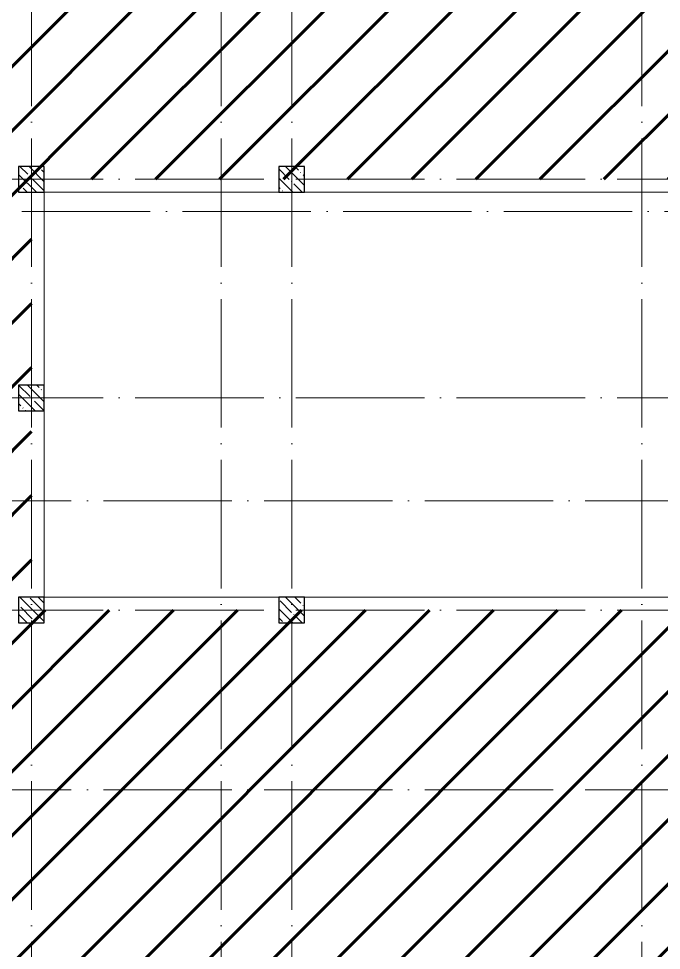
# Model space of a CAD drawing. Header units: millimetres. Extents: x -68946 to 288321, y -402657 to 324925.
# Drawn here: x 149709 to 159712, y -110355 to -95860 of the extents above; entities that cross this region are included whole.
import ezdxf

# ---------------------------------------------------------------- set-up
doc = ezdxf.new("R2010")
doc.units = ezdxf.units.MM
doc.linetypes.add('ADSK_Линия сетки', pattern=[2500, 2000, -250, 0, -250])
for name, color, linetype, lineweight in [('3.4) ПТ-2         4 вып', 70, 'Continuous', 60), ('A-FLOR-____-OTLN', 192, 'Continuous', 9), ('S-COLS-____-MCUT', 250, 'Continuous', 25), ('S-COLS-____-OTLN', 250, 'Continuous', 9), ('S-GRID-____-OTLN', 250, 'Continuous', 9)]:
    doc.layers.add(name, color=color, linetype=linetype, lineweight=lineweight)
pattern_1 = [(135, (28708.77, -120984.93), (-142.5612, -142.5612), []), (135, (28851.33, -120984.93), (-142.5612, -142.5612), [252.016, -50.403, 3.353, -47.05])]

# ---------------------------------------------------------------- blocks, each defined once
blk = doc.blocks.new('BSC_Колонна _Прямоугольная - 400x400-V35-АР1_Кладочный план 2 этажа С2и3')
at = {"layer": 'S-COLS-____-OTLN', "lineweight": 5}
h = blk.add_hatch(dxfattribs=at)
h.set_pattern_fill('FP_77', color=256, style=0, pattern_type=2)
h.set_pattern_definition([(135, (-125250, -22625), (-142.5612, -142.5612), []), (135, (-125107.44, -22625), (-142.5612, -142.5612), [252.016, -50.403, 3.353, -47.05])])
h.paths.add_polyline_path([(200, -200), (200, 200), (-200, 200), (-200, -200)])
at = {"layer": 'S-COLS-____-MCUT'}
for p, q in [((200, 200), (-200, 200)), ((-200, 200), (-200, -200)), ((200, -200), (200, 200)), ((-200, -200), (200, -200))]:
    blk.add_line(p, q, dxfattribs=at)
blk = doc.blocks.new('BSC_Колонна _Прямоугольная - 400x400-V38-АР1_Кладочный план 2 этажа С2и3')
at = {"layer": 'S-COLS-____-OTLN', "lineweight": 5}
h = blk.add_hatch(dxfattribs=at)
h.set_pattern_fill('FP_80', color=256, style=0, pattern_type=2)
h.set_pattern_definition([(135, (-125250, -15925), (-142.56192, -142.56192), []), (135, (-125107.44, -15925), (-142.56192, -142.56192), [252.016, -50.403, 3.353, -47.05])])
h.paths.add_polyline_path([(200, -200), (200, 200), (-200, 200), (-200, -200)])
at = {"layer": 'S-COLS-____-MCUT'}
for p, q in [((200, 200), (-200, 200)), ((-200, 200), (-200, -200)), ((200, -200), (200, 200)), ((-200, -200), (200, -200))]:
    blk.add_line(p, q, dxfattribs=at)

msp = doc.modelspace()

# ---------------------------------------------------------------- hatches: boundary and pattern name
at = {"layer": '3.4) ПТ-2         4 вып'}
h = msp.add_hatch(dxfattribs=at)
h.set_pattern_fill('ANSI31', color=256, scale=222)
h.paths.add_polyline_path([(147408.7722, -85409.9342), (133608.7728, -85409.9342), (133608.7728, -101759.9342), (142758.7722, -101759.9342), (142758.7722, -110759.9342), (165136.7219, -110759.9342), (165136.7219, -98559.9347), (161208.7722, -98559.9347), (161208.7722, -105059.9342), (149908.7722, -105059.9342), (149908.7722, -98359.9342), (161008.7722, -98359.9342), (161008.7722, -98159.9347), (165136.7219, -98159.9347), (165136.7219, -92888.3519), (147408.7722, -92888.3519)])
h.paths.add_polyline_path([(141688.7725, -92339.9342), (144128.7722, -92339.9342), (144128.7722, -93379.9347), (141688.7725, -93379.9347)], flags=16)
h.paths.add_polyline_path([(141708.7722, -88989.9347), (141708.7722, -88259.9347), (142958.7722, -88259.9347), (142958.7722, -88989.9347)], flags=16)
h.paths.add_polyline_path([(141708.7722, -98159.9347), (142958.7722, -98159.9347), (142958.7722, -98859.9342), (141708.7722, -98859.9342)], flags=16)
at = {"layer": 'S-COLS-____-OTLN', "lineweight": 5}
h = msp.add_hatch(dxfattribs=at)
h.set_pattern_fill('FP_40', color=256, style=0, pattern_type=2)
h.set_pattern_definition(pattern_1)
h.paths.add_polyline_path([(149708.7722, -98559.9347), (150108.7722, -98559.9347), (150108.7722, -98159.9347), (149708.7722, -98159.9347)])
h = msp.add_hatch(dxfattribs=at)
h.set_pattern_fill('FP_40', color=256, style=0, pattern_type=2)
h.set_pattern_definition(pattern_1)
h.paths.add_polyline_path([(149708.7722, -101959.9347), (150108.7722, -101959.9347), (150108.7722, -101559.9347), (149708.7722, -101559.9347)])
h = msp.add_hatch(dxfattribs=at)
h.set_pattern_fill('FP_40', color=256, style=0, pattern_type=2)
h.set_pattern_definition(pattern_1)
h.paths.add_polyline_path([(149708.7722, -105259.9347), (150108.7722, -105259.9347), (150108.7722, -104859.9347), (149708.7722, -104859.9347)])

# ---------------------------------------------------------------- linework, layer by layer
at = {"layer": 'A-FLOR-____-OTLN'}
for p, q in [((150108.7722, -98559.9342), (153758.7722, -98559.9342)), ((150108.7722, -101559.9347), (150108.7722, -98559.9347)), ((154158.7722, -98559.9342), (161008.7722, -98559.9342)), ((150108.7722, -104859.9342), (150108.7722, -101959.9347)), ((153758.7722, -104859.9342), (150108.7722, -104859.9342)), ((161008.7722, -104859.9342), (154158.7722, -104859.9342))]:
    msp.add_line(p, q, dxfattribs=at)
at = {"layer": 'S-COLS-____-MCUT'}
for p, q in [((150108.7722, -98159.9347), (149708.7722, -98159.9347)), ((149708.7722, -98159.9347), (149708.7722, -98559.9347)), ((150108.7722, -98559.9347), (150108.7722, -98159.9347)), ((149708.7722, -98559.9347), (150108.7722, -98559.9347)), ((150108.7722, -101559.9347), (149708.7722, -101559.9347)), ((149708.7722, -101559.9347), (149708.7722, -101959.9347)), ((150108.7722, -101959.9347), (150108.7722, -101559.9347)), ((149708.7722, -101959.9347), (150108.7722, -101959.9347)), ((150108.7722, -104859.9347), (149708.7722, -104859.9347)), ((149708.7722, -104859.9347), (149708.7722, -105259.9347)), ((150108.7722, -105259.9347), (150108.7722, -104859.9347)), ((149708.7722, -105259.9347), (150108.7722, -105259.9347))]:
    msp.add_line(p, q, dxfattribs=at)
at = {"layer": 'S-GRID-____-OTLN', "linetype": 'ADSK_Линия сетки'}
for p, q in [((149908.7722, -124723.7741), (149908.7722, -59782.9296)), ((152858.7722, -124723.7741), (152858.7722, -59782.9296)), ((153958.7722, -124723.7741), (153958.7722, -59782.9296)), ((159408.7722, -124723.7741), (159408.7722, -59782.9296)), ((94022.7944, -98359.9342), (185529.6518, -98359.9342)), ((184259.6518, -98859.9342), (128028.7722, -98859.9342)), ((94022.7944, -101759.9342), (185529.6518, -101759.9342)), ((185529.6518, -103359.9342), (128028.7722, -103359.9342)), ((94022.7944, -105059.9342), (185529.6518, -105059.9342)), ((185529.6518, -107859.9342), (128028.7722, -107859.9342))]:
    msp.add_line(p, q, dxfattribs=at)

# ---------------------------------------------------------------- block references
at = {"layer": 'S-COLS-____-OTLN'}
for name, p in [('BSC_Колонна _Прямоугольная - 400x400-V35-АР1_Кладочный план 2 этажа С2и3', (153958.7722, -98359.9347)), ('BSC_Колонна _Прямоугольная - 400x400-V38-АР1_Кладочный план 2 этажа С2и3', (153958.7722, -105059.9347))]:
    msp.add_blockref(name, p, dxfattribs=at)

doc.saveas('drawing.dxf')
